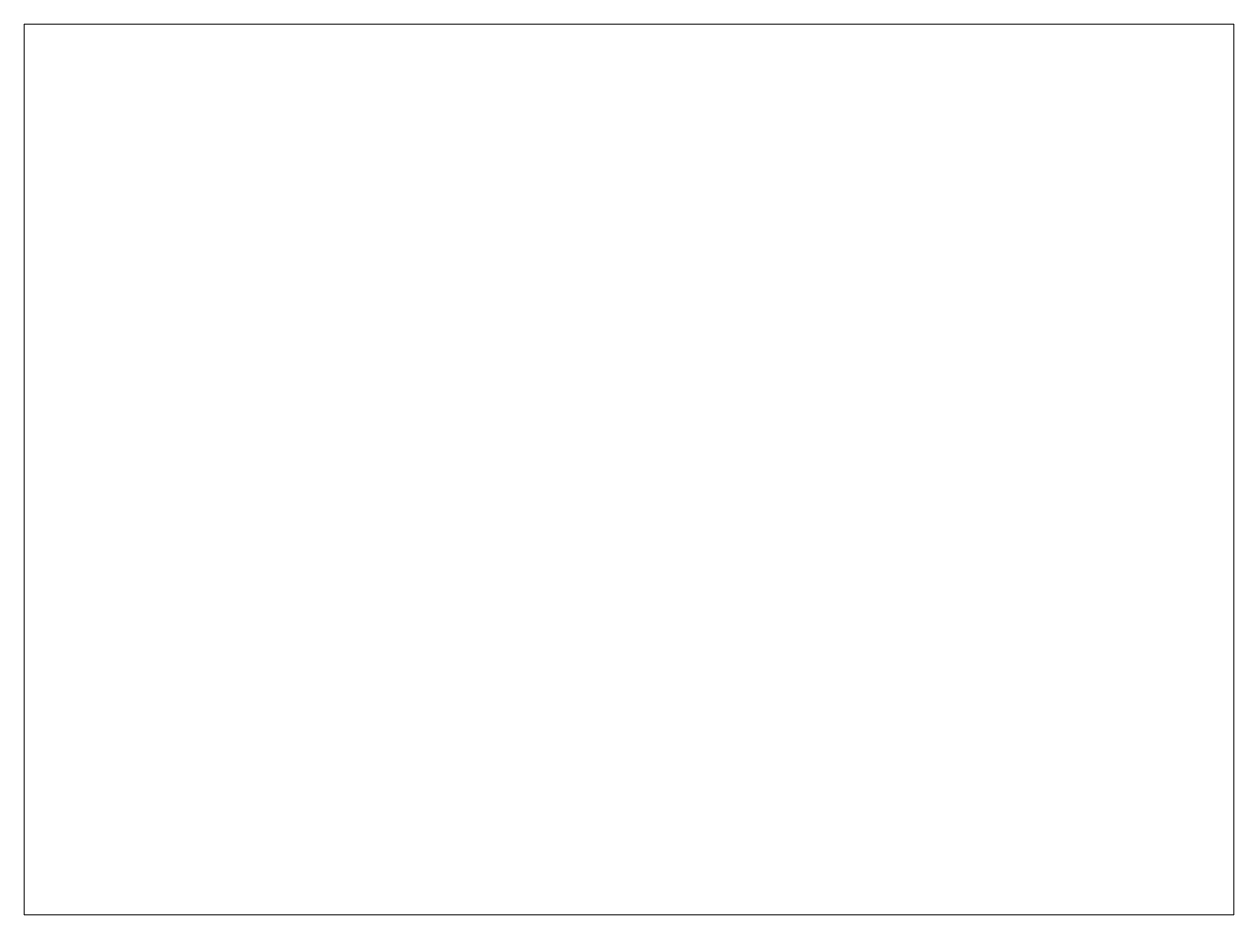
# Paper-space layout 'Layout1' of a CAD drawing. Header units: millimetres, sheet in inches. Extents: x 52.3 to 73.9, y -41.5 to -25.5.
import ezdxf

# ---------------------------------------------------------------- set-up
doc = ezdxf.new("R2010")
doc.units = ezdxf.units.MM
doc.header["$LTSCALE"] = 150
doc.header["$MEASUREMENT"] = 0
doc.layers.get('0').update_dxf_attribs({"linetype": 'CONTINUOUS', "lineweight": 9})

psp = doc.layouts.get("Layout1")

# ---------------------------------------------------------------- linework, layer by layer
at = {"ltscale": 0.5}
psp.add_lwpolyline([(52.313, -25.545), (73.926, -25.545), (73.926, -41.469), (52.313, -41.469)], close=True, dxfattribs=at)

doc.saveas('drawing.dxf')
